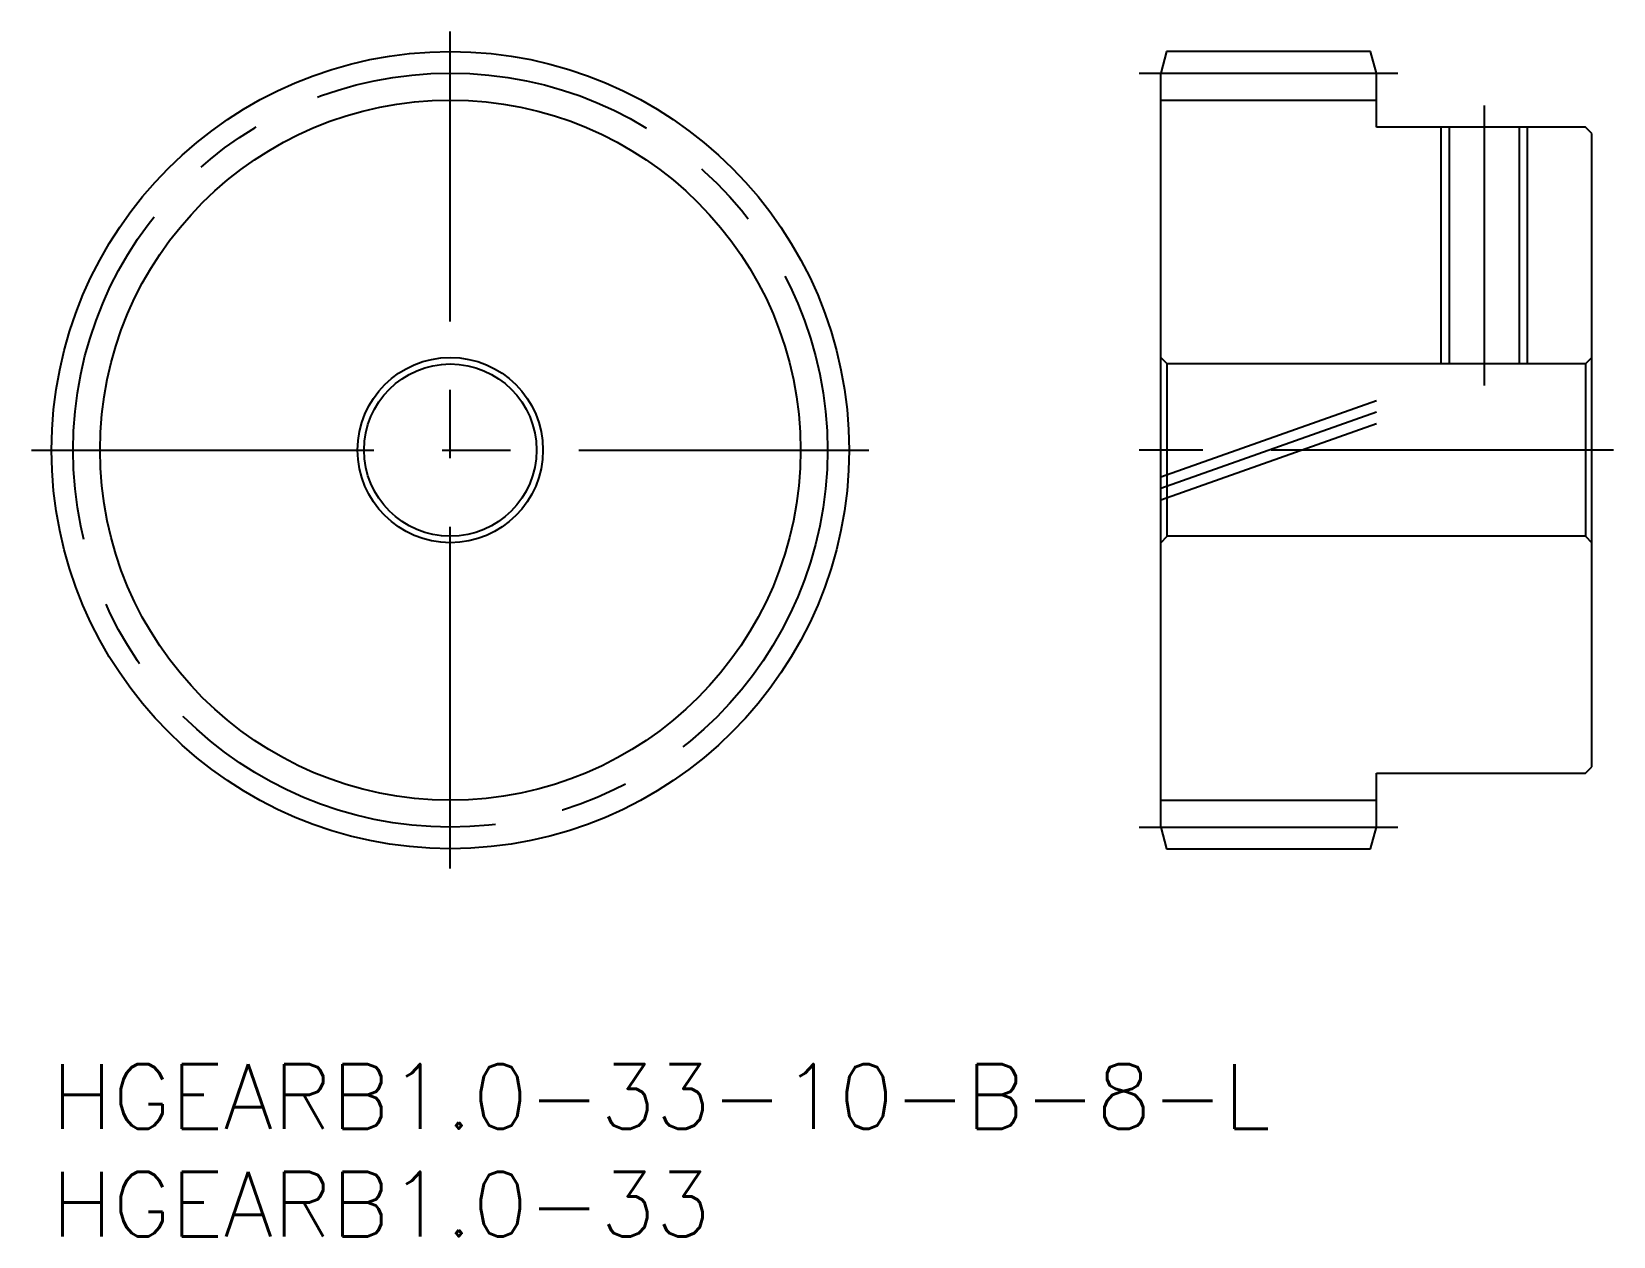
# Model space of a CAD drawing. Extents: x -0.9 to 72.5, y -8 to 47.9.
import ezdxf

# ---------------------------------------------------------------- set-up
doc = ezdxf.new("R2010")
doc.units = 0
doc.header["$LTSCALE"] = 0.5
doc.linetypes.add('CENTER', pattern=[50.8, 31.75, -6.35, 6.35, -6.35])
doc.linetypes.add('PHANTOM', pattern=[63.5, 31.75, -6.35, 6.35, -6.35, 6.35, -6.35])
for name, color, linetype in [('MSM_CENTER', 1, 'CENTER'), ('MSM_CONTINUOUS', 7, 'CONTINUOUS'), ('MSM_IMAGINARY', 6, 'PHANTOM'), ('MSM_NARROW', 5, 'CONTINUOUS'), ('MSM_PART_NUMBER', 7, 'CONTINUOUS')]:
    doc.layers.add(name, color=color, linetype=linetype)
doc.styles.get("Standard").update_dxf_attribs({"font": 'txt.shx', "height": 1, "bigfont": 'bigfont.shx'})

# ---------------------------------------------------------------- blocks, each defined once
blk = doc.blocks.new('*U17')
at = {"layer": 'MSM_PART_NUMBER'}
blk.add_text('HGEARB1.0-33-10-B-8-L', height=3, dxfattribs=at).set_placement((0, -3))
blk = doc.blocks.new('*U18')
at = {"layer": 'MSM_PART_NUMBER'}
blk.add_text('HGEARB1.0-33', height=3, dxfattribs=at).set_placement((0, -8))

msp = doc.modelspace()

# ---------------------------------------------------------------- linework, layer by layer
at = {"layer": 'MSM_CENTER'}
for p, q in [((18.505, 9.075), (18.505, 47.935)), ((50.48, 46.01), (62.48, 46.01)), ((66.48, 44.505), (66.48, 31.505)), ((-0.925, 28.505), (37.935, 28.505)), ((72.48, 28.505), (50.48, 28.505)), ((50.48, 11), (62.48, 11))]:
    msp.add_line(p, q, dxfattribs=at)
msp.add_circle((18.505, 28.505), 17.505, dxfattribs=at)
at = {"layer": 'MSM_CONTINUOUS'}
for p, q in [((51.748, 47.01), (51.48, 46.01)), ((61.212, 47.01), (51.748, 47.01)), ((61.48, 46.01), (61.212, 47.01)), ((51.48, 11), (51.48, 46.01)), ((61.48, 43.505), (61.48, 46.01)), ((51.48, 44.76), (61.48, 44.76)), ((71.18, 43.505), (61.48, 43.505)), ((64.859, 43.505), (64.859, 32.505)), ((68.101, 43.505), (68.101, 32.505)), ((71.48, 43.205), (71.18, 43.505)), ((71.48, 13.805), (71.48, 43.205)), ((51.78, 32.505), (51.48, 32.805)), ((51.78, 24.505), (51.78, 32.505)), ((71.18, 32.505), (51.78, 32.505)), ((71.48, 32.805), (71.18, 32.505)), ((71.18, 32.505), (71.18, 24.505)), ((51.48, 24.205), (51.78, 24.505)), ((71.18, 24.505), (51.78, 24.505)), ((71.18, 24.505), (71.48, 24.205)), ((61.48, 11), (61.48, 13.505)), ((61.48, 13.505), (71.18, 13.505)), ((71.18, 13.505), (71.48, 13.805)), ((51.48, 12.25), (61.48, 12.25)), ((51.48, 11), (51.748, 10)), ((61.212, 10), (61.48, 11)), ((51.748, 10), (61.212, 10))]:
    msp.add_line(p, q, dxfattribs=at)
for radius in [18.505, 4.3, 4]:
    msp.add_circle((18.505, 28.505), radius, dxfattribs=at)
at = {"layer": 'MSM_IMAGINARY'}
for p, q in [((51.48, 27.262), (61.48, 30.809)), ((51.48, 26.732), (61.48, 30.278)), ((51.48, 26.201), (61.48, 29.748))]:
    msp.add_line(p, q, dxfattribs=at)
at = {"layer": 'MSM_NARROW'}
for p, q in [((64.48, 43.505), (64.48, 32.505)), ((68.48, 43.505), (68.48, 32.505))]:
    msp.add_line(p, q, dxfattribs=at)
msp.add_circle((18.505, 28.505), 16.255, dxfattribs=at)

# ---------------------------------------------------------------- block references
at = {"layer": 'MSM_CONTINUOUS'}
for name in ['*U17', '*U18']:
    msp.add_blockref(name, (0, 0), dxfattribs=at)

doc.saveas('drawing.dxf')
